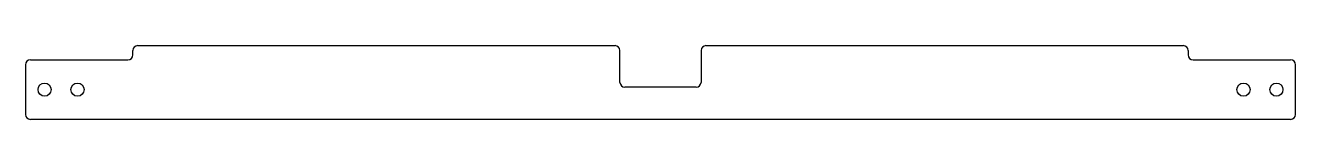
# Model space of a CAD drawing. Header units: millimetres. Extents: x -580 to 580, y -19 to 48.
import ezdxf

# ---------------------------------------------------------------- set-up
doc = ezdxf.new("R2010")
doc.units = ezdxf.units.MM

msp = doc.modelspace()

# ---------------------------------------------------------------- linework, layer by layer
at = {"color": 7, "linetype": 'Continuous', "lineweight": 25}
for p, q in [((-477, 48.15), (-41.5, 48.15)), ((41.5, 48.15), (477, 48.15)), ((-575, 35.15), (-486, 35.15)), ((-481.5, 39.65), (-481.5, 43.65)), ((-37, 14.65), (-37, 43.65)), ((37, 43.65), (37, 14.65)), ((481.5, 43.65), (481.5, 39.65)), ((486, 35.15), (575, 35.15)), ((-579.5, 30.65), (-579.5, -14.65)), ((579.5, -14.65), (579.5, 30.65)), ((32.5, 10.15), (-32.5, 10.15)), ((575, -19.15), (-575, -19.15))]:
    msp.add_line(p, q, dxfattribs=at)
for centre in [(-562, 8), (-532, 8), (532, 8), (562, 8)]:
    msp.add_circle(centre, 6, dxfattribs=at)
for centre, start, end in [((-477, 43.65), 90, 180), ((-41.5, 43.65), 0, 90), ((41.5, 43.65), 90, 180), ((477, 43.65), 0, 90), ((-575, 30.65), 90, 180), ((-486, 39.65), 270, 0), ((486, 39.65), 180, 270), ((575, 30.65), 0, 90), ((-32.5, 14.65), 180, 270), ((32.5, 14.65), 270, 0), ((-575, -14.65), 180, 270), ((575, -14.65), 270, 0)]:
    msp.add_arc(centre, 4.5, start, end, dxfattribs=at)

doc.saveas('drawing.dxf')
